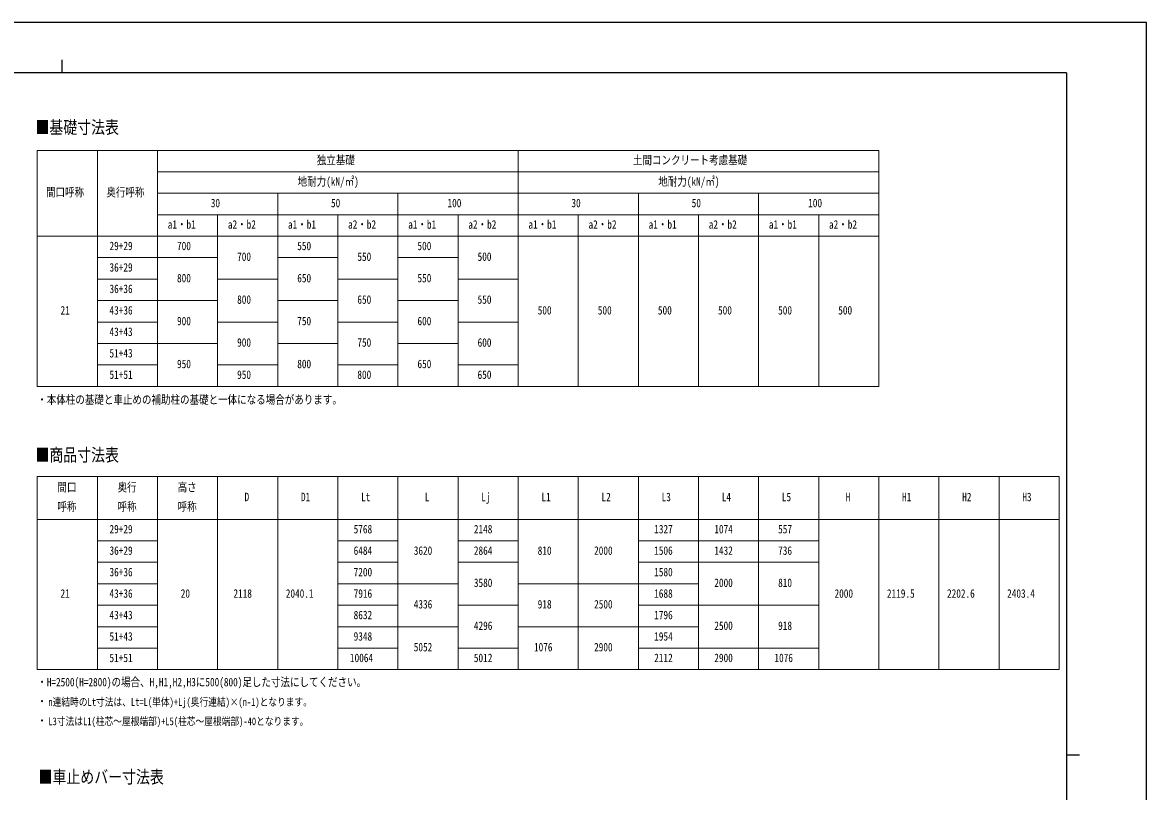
# Model space of a CAD drawing. Units: millimetres, scale not verified. Extents: x -12615 to 12615, y -8910 to 8910.
# Drawn here: x -475 to 12615, y -51 to 8910 of the extents above; entities that cross this region are included whole.
import ezdxf
from ezdxf.enums import TextEntityAlignment as Align

# ---------------------------------------------------------------- set-up
doc = ezdxf.new("R2010")
doc.units = ezdxf.units.MM
doc.header["$LTSCALE"] = 40
doc.layers.add('0-1_TABLE1', color=7, linetype='Continuous', lineweight=18)
doc.layers.add('0-2_USER1', color=3, linetype='Continuous')
doc.layers.add('0-7_YKK_ZWAK', color=7, linetype='Continuous')
doc.styles.add('ＭＳ ゴシック', font='')
doc.styles.get('ＭＳ ゴシック').set_extended_font_data('MS Gothic')

msp = doc.modelspace()

# ---------------------------------------------------------------- linework, layer by layer
at = {"layer": '0-1_TABLE1'}
for p, q in [((-302.48, 7419.72), (9497.52, 7419.72)), ((-302.48, 7419.72), (-302.48, 4669.72)), ((397.52, 7419.72), (397.52, 4669.72)), ((1097.52, 7169.72), (9497.52, 7169.72)), ((1097.52, 6919.72), (9497.52, 6919.72)), ((1097.52, 6669.72), (9497.52, 6669.72)), ((-302.48, 6419.72), (9497.52, 6419.72)), ((397.52, 6169.72), (1797.52, 6169.72)), ((2497.52, 6169.72), (3197.52, 6169.72)), ((3897.52, 6169.72), (4597.52, 6169.72)), ((397.52, 5919.72), (1097.52, 5919.72)), ((1797.52, 5919.72), (2497.52, 5919.72)), ((3197.52, 5919.72), (3897.52, 5919.72)), ((4597.52, 5919.72), (5297.52, 5919.72)), ((397.52, 5669.72), (1797.52, 5669.72)), ((2497.52, 5669.72), (3197.52, 5669.72)), ((3897.52, 5669.72), (4597.52, 5669.72)), ((397.52, 5419.72), (1097.52, 5419.72)), ((1797.52, 5419.72), (2497.52, 5419.72)), ((3197.52, 5419.72), (3897.52, 5419.72)), ((4597.52, 5419.72), (5297.52, 5419.72)), ((397.52, 5169.72), (1797.52, 5169.72)), ((2497.52, 5169.72), (3197.52, 5169.72)), ((3897.52, 5169.72), (4597.52, 5169.72)), ((397.52, 4919.72), (1097.52, 4919.72)), ((1797.52, 4919.72), (2497.52, 4919.72)), ((3197.52, 4919.72), (3897.52, 4919.72)), ((4597.52, 4919.72), (5297.52, 4919.72)), ((-302.48, 3619.72), (11597.52, 3619.72)), ((-302.48, 3619.72), (-302.48, 1369.72)), ((397.52, 3619.72), (397.52, 1369.72)), ((1097.52, 3619.72), (1097.52, 1369.72)), ((1797.52, 3619.72), (1797.52, 1369.72)), ((2497.52, 3619.72), (2497.52, 1369.72)), ((3197.52, 3619.72), (3197.52, 1369.72)), ((7397.52, 3619.72), (7397.52, 1369.72)), ((8097.52, 3619.72), (8097.52, 1369.72)), ((9497.52, 3619.72), (9497.52, 1369.72)), ((10197.52, 3619.72), (10197.52, 1369.72)), ((10897.52, 3619.72), (10897.52, 1369.72)), ((11597.52, 3619.72), (11597.52, 1369.72)), ((-302.48, 3119.72), (11597.52, 3119.72)), ((397.52, 2869.72), (1097.52, 2869.72)), ((3197.52, 2869.72), (3897.52, 2869.72)), ((4597.52, 2869.72), (5297.52, 2869.72)), ((6697.52, 2869.72), (8797.52, 2869.72)), ((397.52, 2619.72), (1097.52, 2619.72)), ((3197.52, 2619.72), (3897.52, 2619.72)), ((4597.52, 2619.72), (5297.52, 2619.72)), ((6697.52, 2619.72), (8797.52, 2619.72)), ((397.52, 2369.72), (1097.52, 2369.72)), ((3197.52, 2369.72), (4597.52, 2369.72)), ((5297.52, 2369.72), (7397.52, 2369.72)), ((397.52, 2119.72), (1097.52, 2119.72)), ((3197.52, 2119.72), (3897.52, 2119.72)), ((4597.52, 2119.72), (5297.52, 2119.72)), ((6697.52, 2119.72), (8797.52, 2119.72)), ((397.52, 1869.72), (1097.52, 1869.72)), ((3197.52, 1869.72), (4597.52, 1869.72)), ((5297.52, 1869.72), (7397.52, 1869.72)), ((397.52, 1619.72), (1097.52, 1619.72)), ((3197.52, 1619.72), (3897.52, 1619.72)), ((4597.52, 1619.72), (5297.52, 1619.72)), ((6697.52, 1619.72), (8797.52, 1619.72))]:
    msp.add_line(p, q, dxfattribs=at)
for points in [[(1097.52, 7419.72), (1097.52, 6169.72), (1097.52, 5669.72), (1097.52, 5169.72), (1097.52, 4669.72)], [(5297.52, 7419.72), (5297.52, 6419.72), (5297.52, 4669.72)], [(9497.52, 7419.72), (9497.52, 6669.72), (9497.52, 6419.72), (9497.52, 4669.72)], [(2497.52, 6919.72), (2497.52, 5669.72), (2497.52, 4669.72)], [(3897.52, 6919.72), (3897.52, 6419.72), (3897.52, 4669.72)], [(6697.52, 6919.72), (6697.52, 6419.72), (6697.52, 4669.72)], [(8097.52, 6919.72), (8097.52, 6419.72), (8097.52, 4669.72)], [(1797.52, 6669.72), (1797.52, 5919.72), (1797.52, 4669.72)], [(3197.52, 6669.72), (3197.52, 5919.72), (3197.52, 4669.72)], [(4597.52, 6669.72), (4597.52, 6419.72), (4597.52, 4669.72)], [(5997.52, 6669.72), (5997.52, 6419.72), (5997.52, 4669.72)], [(7397.52, 6669.72), (7397.52, 6419.72), (7397.52, 4669.72)], [(8797.52, 6669.72), (8797.52, 6419.72), (8797.52, 4669.72)], [(-302.48, 4669.72), (397.52, 4669.72), (1097.52, 4669.72), (1797.52, 4669.72), (2497.52, 4669.72), (3197.52, 4669.72), (3897.52, 4669.72), (4597.52, 4669.72), (5297.52, 4669.72), (9497.52, 4669.72)], [(3897.52, 3619.72), (3897.52, 1869.72), (3897.52, 1369.72)], [(4597.52, 3619.72), (4597.52, 2119.72), (4597.52, 1369.72)], [(5297.52, 3619.72), (5297.52, 2369.72), (5297.52, 1369.72)], [(5997.52, 3619.72), (5997.52, 1869.72), (5997.52, 1369.72)], [(6697.52, 3619.72), (6697.52, 1869.72), (6697.52, 1369.72)], [(8797.52, 3619.72), (8797.52, 3119.72), (8797.52, 1369.72)], [(-302.48, 1369.72), (397.52, 1369.72), (1097.52, 1369.72), (3197.52, 1369.72), (5297.52, 1369.72), (6697.52, 1369.72), (8797.52, 1369.72), (11597.52, 1369.72)]]:
    msp.add_lwpolyline(points, dxfattribs=at)
at = {"layer": '0-7_YKK_ZWAK'}
for p, q in [((-14.94, 8475), (-14.94, 8325)), ((11685.06, 8325), (-11714.94, 8325)), ((11685.06, 8325), (11685.06, -7575)), ((11685.06, 375), (11835.06, 375))]:
    msp.add_line(p, q, dxfattribs=at)
msp.add_lwpolyline([(-12615, -8910), (12615, -8910), (12615, 8910), (-12615, 8910)], close=True, dxfattribs=at)

# ---------------------------------------------------------------- texts
at = {"layer": '0-1_TABLE1', "style": 'ＭＳ ゴシック', "width": 0.8}
for s, p in [('独立基礎', (2952.72, 7227.22)), ('土間コンクリート考慮基礎', (6634.32, 7227.22)), ('地耐力(kN/㎡)', (2729.52, 6977.22)), ('地耐力(kN/㎡)', (6929.52, 6977.22)), ('間口呼称', (-200.88, 6852.22)), ('奥行呼称', (502.72, 6852.22)), ('30', (1718.32, 6727.22)), ('50', (3118.32, 6727.22)), ('100', (4475.12, 6727.22)), ('30', (5918.32, 6727.22)), ('50', (7318.32, 6727.22)), ('100', (8675.12, 6727.22)), ('a1・b1', (1217.12, 6477.22)), ('a2・b2', (1917.12, 6477.22)), ('a1・b1', (2617.12, 6477.22)), ('a2・b2', (3317.12, 6477.22)), ('a1・b1', (4017.12, 6477.22)), ('a2・b2', (4717.12, 6477.22)), ('a1・b1', (5417.12, 6477.22)), ('a2・b2', (6117.12, 6477.22)), ('a1・b1', (6817.12, 6477.22)), ('a2・b2', (7517.12, 6477.22)), ('a1・b1', (8217.12, 6477.22)), ('a2・b2', (8917.12, 6477.22)), ('29+29', (538.72, 6227.22)), ('700', (1325.12, 6227.22)), ('550', (2725.12, 6227.22)), ('500', (4125.12, 6227.22)), ('700', (2025.12, 6102.22)), ('550', (3425.12, 6102.22)), ('500', (4825.12, 6102.22)), ('36+29', (538.72, 5977.22)), ('800', (1325.12, 5852.22)), ('650', (2725.12, 5852.22)), ('550', (4125.12, 5852.22)), ('36+36', (538.72, 5727.22)), ('800', (2025.12, 5602.22)), ('650', (3425.12, 5602.22)), ('550', (4825.12, 5602.22)), ('21', (-31.68, 5477.22)), ('43+36', (538.72, 5477.22)), ('500', (5525.12, 5477.22)), ('500', (6225.12, 5477.22)), ('500', (6925.12, 5477.22)), ('500', (7625.12, 5477.22)), ('500', (8325.12, 5477.22)), ('500', (9025.12, 5477.22)), ('900', (1325.12, 5352.22)), ('750', (2725.12, 5352.22)), ('600', (4125.12, 5352.22)), ('43+43', (538.72, 5227.22)), ('900', (2025.12, 5102.22)), ('750', (3425.12, 5102.22)), ('600', (4825.12, 5102.22)), ('51+43', (538.72, 4977.22)), ('950', (1325.12, 4852.22)), ('800', (2725.12, 4852.22)), ('650', (4125.12, 4852.22)), ('51+51', (538.72, 4727.22)), ('950', (2025.12, 4727.22)), ('800', (3425.12, 4727.22)), ('650', (4825.12, 4727.22)), ('間口', (-67.68, 3414.72)), ('奥行', (632.32, 3414.72)), ('高さ', (1332.32, 3414.72)), ('D', (2111.52, 3302.22)), ('D1', (2768.32, 3302.22)), ('Lt', (3468.32, 3302.22)), ('L', (4211.52, 3302.22)), ('Lj', (4868.32, 3302.22)), ('L1', (5568.32, 3302.22)), ('L2', (6268.32, 3302.22)), ('L3', (6968.32, 3302.22)), ('L4', (7668.32, 3302.22)), ('L5', (8368.32, 3302.22)), ('H', (9111.52, 3302.22)), ('H1', (9768.32, 3302.22)), ('H2', (10468.32, 3302.22)), ('H3', (11168.32, 3302.22)), ('呼称', (-67.68, 3189.72)), ('呼称', (632.32, 3189.72)), ('呼称', (1332.32, 3189.72)), ('29+29', (538.72, 2927.22)), ('5768', (3381.92, 2927.22)), ('2148', (4781.92, 2927.22)), ('1327', (6881.92, 2927.22)), ('1074', (7581.92, 2927.22)), ('557', (8325.12, 2927.22)), ('36+29', (538.72, 2677.22)), ('6484', (3381.92, 2677.22)), ('3620', (4081.92, 2677.22)), ('2864', (4781.92, 2677.22)), ('810', (5525.12, 2677.22)), ('2000', (6181.92, 2677.22)), ('1506', (6881.92, 2677.22)), ('1432', (7581.92, 2677.22)), ('736', (8325.12, 2677.22)), ('36+36', (538.72, 2427.22)), ('7200', (3381.92, 2427.22)), ('1580', (6881.92, 2427.22)), ('3580', (4781.92, 2302.22)), ('2000', (7581.92, 2302.22)), ('810', (8325.12, 2302.22)), ('21', (-31.68, 2177.22)), ('43+36', (538.72, 2177.22)), ('20', (1368.32, 2177.22)), ('2118', (1981.92, 2177.22)), ('2040.1', (2591.92, 2177.22)), ('7916', (3381.92, 2177.22)), ('1688', (6881.92, 2177.22)), ('2000', (8981.92, 2177.22)), ('2119.5', (9591.92, 2177.22)), ('2202.6', (10291.92, 2177.22)), ('2403.4', (10991.92, 2177.22)), ('4336', (4081.92, 2052.22)), ('918', (5525.12, 2052.22)), ('2500', (6181.92, 2052.22)), ('43+43', (538.72, 1927.22)), ('8632', (3381.92, 1927.22)), ('1796', (6881.92, 1927.22)), ('4296', (4781.92, 1802.22)), ('2500', (7581.92, 1802.22)), ('918', (8325.12, 1802.22)), ('51+43', (538.72, 1677.22)), ('9348', (3381.92, 1677.22)), ('1954', (6881.92, 1677.22)), ('5052', (4081.92, 1552.22)), ('1076', (5481.92, 1552.22)), ('2900', (6181.92, 1552.22)), ('51+51', (538.72, 1427.22)), ('10064', (3338.72, 1427.22)), ('5012', (4781.92, 1427.22)), ('2112', (6881.92, 1427.22)), ('2900', (7581.92, 1427.22)), ('1076', (8281.92, 1427.22))]:
    msp.add_text(s, height=98.97, dxfattribs=at).set_placement(p, align=Align.BOTTOM_LEFT)
at = {"layer": '0-2_USER1', "style": 'ＭＳ ゴシック', "width": 0.8}
for s, height, p in [('■基礎寸法表', 148.5, (-323.6, 7570)), ('・本体柱の基礎と車止めの補助柱の基礎と一体になる場合があります。', 98.97, (-302.48, 4435.98)), ('■商品寸法表', 148.5, (-323.6, 3751.91)), ('・H=2500(H=2800)の場合、H,H1,H2,H3に500(800)足した寸法にしてください。', 98.97, (-302.48, 1144.77)), ('n連結時のLt寸法は、Lt=L(単体)+Lj(奥行連結)×(n-1)となります。', 90.73, (-172.88, 919.77)), ('・', 98.97, (-302.48, 919.77)), ('・', 98.97, (-302.48, 694.77)), ('L3寸法はL1(柱芯～屋根端部)+L5(柱芯～屋根端部)-40となります。', 90.73, (-172.88, 694.77)), ('■車止めバー寸法表', 148.5, (-286.84, 0.25))]:
    msp.add_text(s, height=height, dxfattribs=at).set_placement(p, align=Align.BOTTOM_LEFT)

doc.saveas('drawing.dxf')
